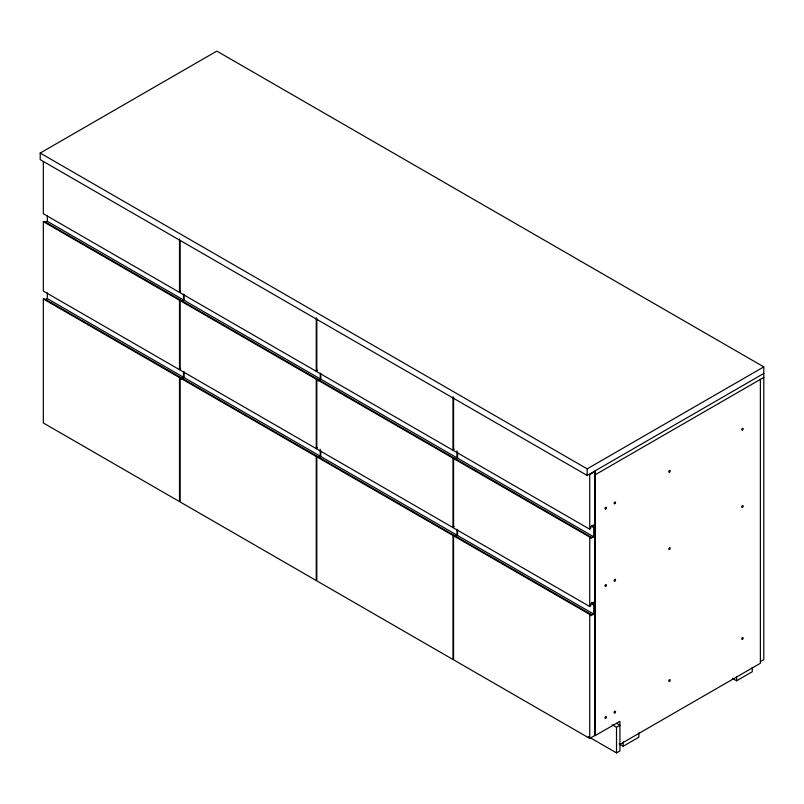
<?xml version="1.0" encoding="UTF-8"?>
<svg xmlns="http://www.w3.org/2000/svg" width="804" height="804" viewBox="0 0 804 804"><rect width="100%" height="100%" fill="white"/><g stroke="black" fill="none" stroke-linecap="round" stroke-linejoin="round"><path stroke-width="1.21" d="M43.336 161.634L43.336 213.753L179.503 292.375L180.649 291.169M43.336 221.653L179.503 300.274L180.649 300.153L44.471 221.542L43.336 221.653L43.336 291.058L179.503 369.679L180.649 368.473M180.076 240.577L180.076 292.706L316.253 371.327L317.389 370.121M180.076 300.596L316.253 379.217L317.389 379.106L181.212 300.485L180.076 300.596L180.076 370.011L316.253 448.632L317.389 447.426M316.816 318.283L316.816 371.649L452.994 450.27L454.129 449.074M316.816 379.548L452.994 458.169L454.129 458.059L317.962 379.438L316.816 379.548L316.816 448.954L452.994 527.575L454.129 526.369M589.734 529.223L590.88 528.017L590.88 526.59L593.724 524.942L593.724 526.921L594.87 526.258L594.87 471.657L589.734 474.611L589.734 529.223L453.567 450.602L453.567 397.236M593.724 527.575L593.724 536.791L590.88 538.429L590.88 537.002L454.702 458.38L453.567 458.491L453.567 527.906L589.734 606.528L590.88 605.322L590.88 603.894L593.724 602.246L593.724 604.226L594.87 603.563L594.87 526.921L593.724 527.575L591.563 526.329M763.8 373.458L587.171 475.435L40.2 159.644L40.2 153.061L216.829 51.094L763.8 366.885L763.8 659.652L760.383 661.622M45.426 222.417L47.325 221.321L183.493 299.942L183.493 294.184M45.426 299.721L47.325 298.626L183.493 377.247L183.493 371.488M181.593 301.038L183.493 299.942M182.166 301.369L184.066 300.274L320.243 378.895L320.243 373.136M181.593 378.342L183.493 377.247M181.212 379.217L184.066 377.578L320.243 456.19L320.243 449.285M318.344 379.99L320.243 378.895M317.962 380.865L320.806 379.217L456.984 457.838L456.984 450.933M318.344 457.295L320.243 456.19M318.907 457.617L320.806 456.521L456.984 535.142L456.984 529.384M455.084 458.933L456.984 457.838M455.657 459.265L457.556 458.169L593.724 536.791M455.084 536.238L456.984 535.142M455.657 536.569L457.556 535.474L593.724 614.095L593.724 604.879L591.563 603.633M40.2 153.061L587.171 468.853L763.8 366.885M595.151 474.782L763.8 377.408M593.724 604.879L594.87 604.226L594.87 735.479L589.734 738.434L453.567 659.813L453.567 535.796L454.702 535.685L590.88 614.306L590.88 615.733L593.724 614.095M612.176 724.746L616.517 727.248L619.934 725.278L616.678 723.399M619.934 744.353L760.383 663.27L760.383 379.377M619.09 743.871L623.211 746.253L638.879 737.198L638.879 732.816M732.474 678.405L736.595 680.787L752.263 671.742L752.263 667.36M588.297 736.615L616.517 752.906L619.934 750.936L619.934 721.329L595.151 735.64L595.151 470.832M43.336 298.957L44.471 298.847L180.649 377.458L179.503 377.578L43.336 298.957L43.336 422.974L179.503 501.595L179.503 377.578M180.076 377.9L181.212 377.79L317.389 456.411L316.253 456.521L180.076 377.9L180.076 501.917L316.253 580.538L316.253 456.521M316.816 456.853L317.962 456.742L454.129 535.364L452.994 535.474L316.816 456.853L316.816 580.87L452.994 659.491L452.994 535.474M453.567 458.491L589.734 537.112L590.88 537.002M453.567 535.796L589.734 614.417L590.88 614.306M591.563 525.665L593.724 526.921M591.623 602.347L594.87 604.226M591.563 602.97L593.724 604.226M736.595 676.405L736.595 680.787M623.211 741.861L623.211 746.253M616.517 727.248L616.517 752.906M589.734 537.112L589.734 606.528M589.734 614.417L589.734 738.434M587.171 468.853L587.171 475.435M457.556 452.411L457.556 458.169M457.556 529.715L457.556 535.474M454.702 458.38L454.702 459.808M452.994 396.905L452.994 450.27M452.994 458.169L452.994 527.575M320.806 373.458L320.806 379.217M320.806 450.763L320.806 456.521M316.253 317.962L316.253 371.327M316.253 379.217L316.253 448.632M184.066 294.515L184.066 300.274M184.066 371.82L184.066 377.578M179.503 239.009L179.503 292.375M179.503 300.274L179.503 369.679M47.325 215.562L47.325 221.321M47.325 292.867L47.325 298.626M605.713 508.972A1.005 0.583 -60 0 0 606.296 507.384A1.005 0.583 -60 0 0 605.06 508.138A1.005 0.583 -60 0 0 605.713 508.972M614.99 503.595A1.005 0.583 -60 0 0 615.311 502.028A1.005 0.583 -60 0 0 614.115 503.093A1.005 0.583 -60 0 0 614.99 503.595M669.541 472.129A1.005 0.583 -60 0 0 670.104 470.531A1.005 0.583 -60 0 0 668.868 471.315A1.005 0.583 -60 0 0 669.541 472.129M742.605 429.919A1.005 0.583 -60 0 0 742.946 428.351A1.005 0.583 -60 0 0 741.75 429.386A1.005 0.583 -60 0 0 742.605 429.919M605.713 586.277A1.005 0.583 -60 0 0 606.296 584.689A1.005 0.583 -60 0 0 605.06 585.443A1.005 0.583 -60 0 0 605.713 586.277M614.99 580.9A1.005 0.583 -60 0 0 615.311 579.332A1.005 0.583 -60 0 0 614.115 580.398A1.005 0.583 -60 0 0 614.99 580.9M669.541 549.433A1.005 0.583 -60 0 0 670.104 547.836A1.005 0.583 -60 0 0 668.868 548.619A1.005 0.583 -60 0 0 669.541 549.433M742.605 507.223A1.005 0.583 -60 0 0 742.946 505.656A1.005 0.583 -60 0 0 741.75 506.691A1.005 0.583 -60 0 0 742.605 507.223M605.713 718.193A1.005 0.583 -60 0 0 606.296 716.595A1.005 0.583 -60 0 0 605.06 717.359A1.005 0.583 -60 0 0 605.713 718.193M614.99 712.806A1.005 0.583 -60 0 0 615.311 711.249A1.005 0.583 -60 0 0 614.115 712.304A1.005 0.583 -60 0 0 614.99 712.806M669.541 681.34A1.005 0.583 -60 0 0 670.104 679.752A1.005 0.583 -60 0 0 668.868 680.536A1.005 0.583 -60 0 0 669.541 681.34M742.605 639.13A1.005 0.583 -60 0 0 742.946 637.562A1.005 0.583 -60 0 0 741.75 638.607A1.005 0.583 -60 0 0 742.605 639.13"/></g></svg>
